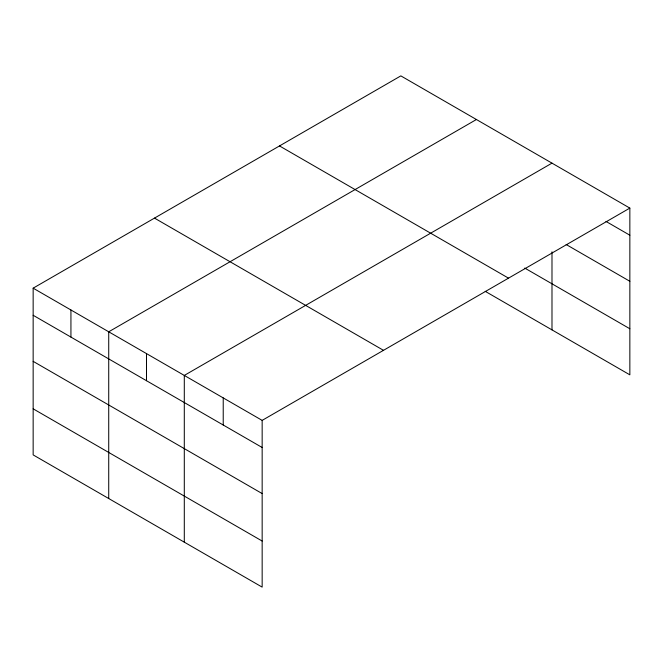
<?xml version="1.0" encoding="UTF-8"?>
<svg xmlns="http://www.w3.org/2000/svg" width="663" height="663" viewBox="0 0 663 663"><rect width="100%" height="100%" fill="white"/><g stroke="black" fill="none" stroke-linecap="round" stroke-linejoin="round"><path stroke-width="0.99" d="M629.85 208.099L400.842 75.88L33.15 288.165L33.15 454.901L262.158 587.12L262.158 420.383L629.85 208.099L629.85 374.835L485.2 291.322M476.415 119.514L108.724 331.798L108.724 498.535M551.989 163.139L184.297 375.424L184.297 542.168M605.957 221.409L629.85 235.208M566.144 244.506L629.85 281.286M524.748 268.076L629.85 328.757M279.504 145.935L508.513 278.153M154.487 218.11L383.496 350.329M33.15 288.165L262.158 420.383M33.15 315.273L262.158 447.492M33.15 361.352L262.158 493.57M33.15 408.822L262.158 541.041M551.989 251.807L551.989 329.884M223.224 397.899L223.224 425.008M146.506 353.611L146.506 380.719M70.933 309.977L70.933 337.086"/></g></svg>
